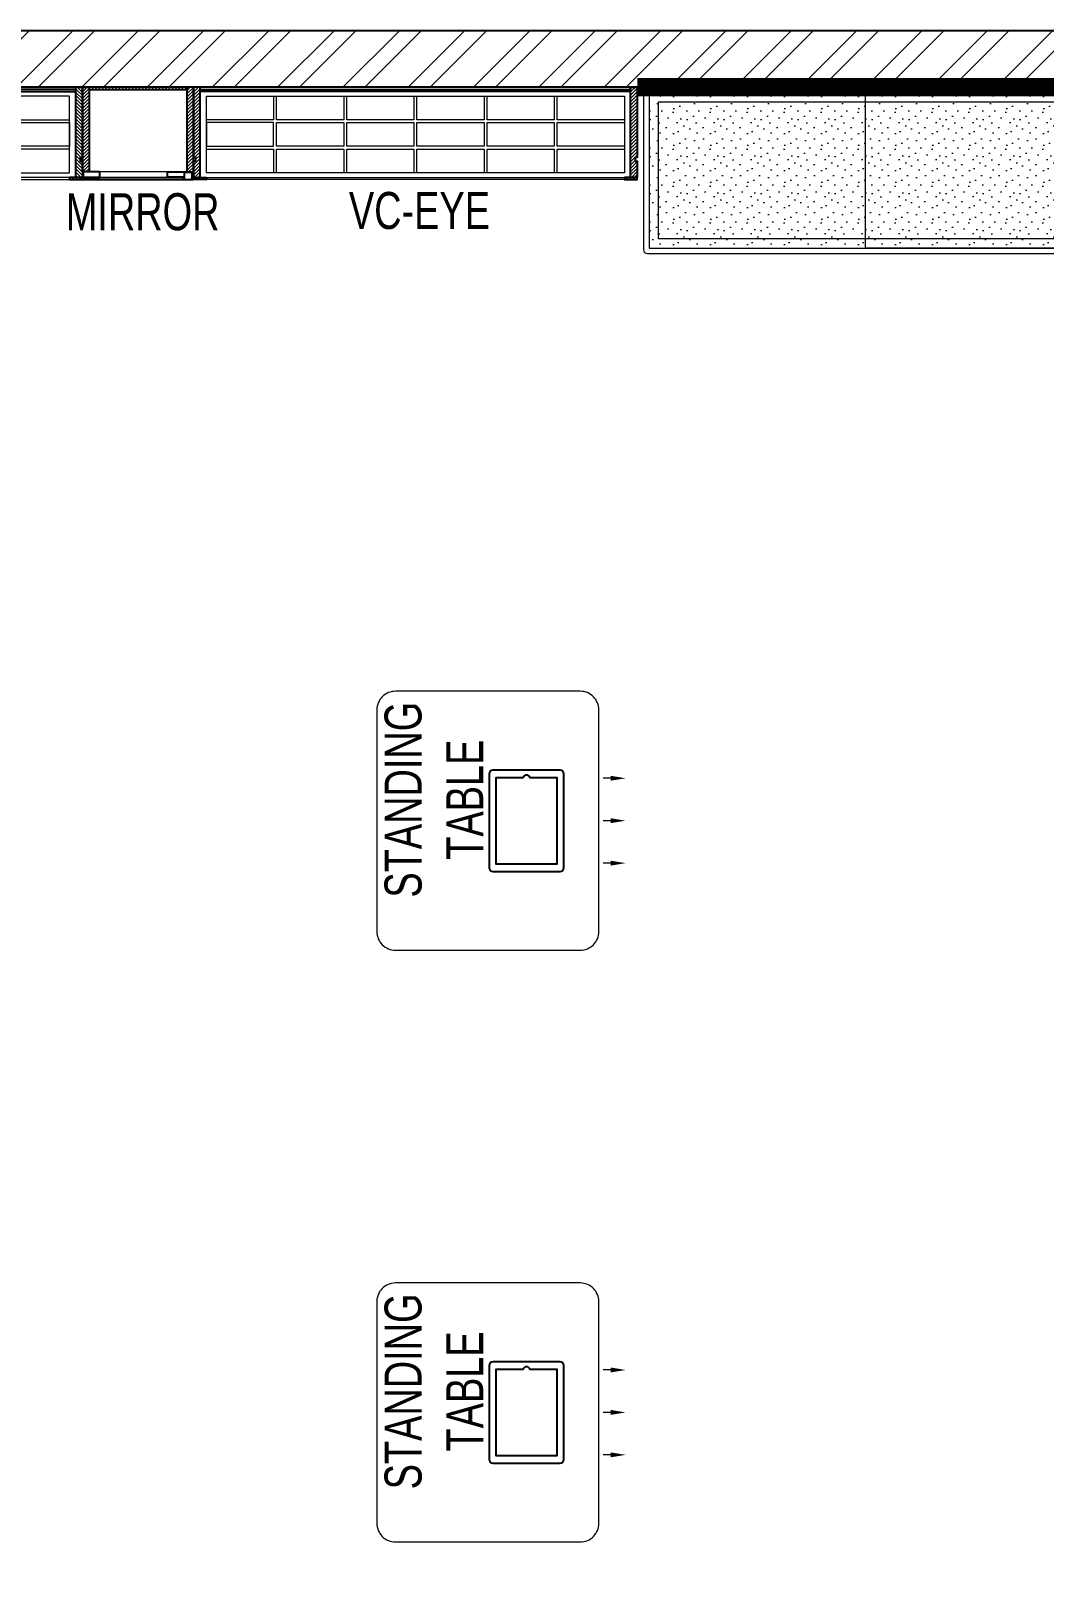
# Model space of a CAD drawing. Header units: feet. Extents: x 9529881 to 9544104, y -6331245 to -6323575.
# Drawn here: x 9537695 to 9540434, y -6327737 to -6323575 of the extents above; entities that cross this region are included whole.
import ezdxf

# ---------------------------------------------------------------- set-up
doc = ezdxf.new("R2010")
doc.units = ezdxf.units.FT
doc.header["$LTSCALE"] = 33
doc.header["$MEASUREMENT"] = 0
doc.linetypes.add('ACAD_ISO03W100', pattern=[30, 12, -18])
doc.linetypes.add('HIDDEN2', pattern=[4.7625, 3.175, -1.5875])
doc.layers.add('A-WALL', color=1, linetype='Continuous')
for name, color, linetype, lineweight in [('A-WALL HATCH', 251, 'Continuous', 0), ('LENS-HATCH', 251, 'Continuous', 5), ('LENS-TEXT', 31, 'Continuous', 5), ('LENS_DIMENSION', 193, 'Continuous', 0), ('LENS_TEXT', 31, 'Continuous', 5), ('LK-FF&E FLOOR', 1, 'Continuous', 9), ('LK-FF&E WALL', 1, 'Continuous', 9), ('LK-MIRROR', 133, 'Continuous', 13), ('LN-ELEVATION-1', 81, 'Continuous', 25), ('LN-ELEVATION-2', 103, 'Continuous', 20), ('LN-ELEVATION-3', 125, 'Continuous', 18), ('LN-ELEVATION-4', 145, 'Continuous', 13), ('LN-ELEVATION-5', 167, 'Continuous', 5), ('LN-HATCH', 251, 'Continuous', 0), ('PLANO-TXT', 252, 'Continuous', 5)]:
    doc.layers.add(name, color=color, linetype=linetype, lineweight=lineweight)
doc.styles.add('LK TXT', font='GILC____.TTF', dxfattribs={"height": 100})
pattern_1 = [(45, (7858054.0837, 3504049.203), (-4.4901280605, 4.4901280605), [])]

# ---------------------------------------------------------------- blocks, each defined once
blk = doc.blocks.new('A$Cfdc648c5')
at = {"layer": 'A-WALL HATCH'}
h = blk.add_hatch(dxfattribs=at)
h.set_pattern_fill('ANSI32', color=256, scale=333)
h.set_pattern_definition([(45, (-4274785.44, 5460047.71), (-88.2999593, 88.2999593), []), (45, (-4274726.57, 5460047.71), (-88.2999593, 88.2999593), [])])
h.paths.add_polyline_path([(-3530.3, 0), (-3530.3, 152.4), (-5511.4, 152.4), (-6730.5, 152.4), (-6730.5, 0)])
h.paths.add_polyline_path([(-6959.1, 0), (-6959.1, 152.4), (-10337, 152.4), (-10337, 0)])
h.paths.add_polyline_path([(-10565.6, 0), (-10565.6, 152.4), (-13080, 152.4), (-13080, 0)])
h.paths.add_polyline_path([(-10565.6, 5232), (-10565.6, 5384.4), (-13181.6, 5384.4), (-13181.6, 5232)])
h.paths.add_polyline_path([(-2590.6, 7517.9), (-152.4, 7517.9), (-152.4, 1904.9), (-152.4, 152.4), (-1777.9, 152.4), (-3301.8, 152.4), (-3301.8, 0), (0, 0), (0, 7670.2), (-3301.8, 7670.2), (-3301.8, 7517.9)])
h.paths.add_polyline_path([(-9371.9, 7517.9), (-4470.1, 7517.9), (-3530.3, 7517.9), (-3530.3, 7670.2), (-9371.9, 7670.2)])
at = {"layer": 'A-WALL'}
for p, q in [((0, 7670.2), (-9371.9, 7670.2)), ((-3530.3, 7517.9), (-9371.9, 7517.9))]:
    blk.add_line(p, q, dxfattribs=at)
blk = doc.blocks.new('VC HD 1200')
at = {"layer": 'LN-HATCH', "ltscale": 0.5}
h = blk.add_hatch(dxfattribs=at)
h.set_pattern_fill('ANSI31', color=256, scale=2)
h.set_pattern_definition([(45, (3760859.753, 1795248.936), (-4.490128061, 4.490128061), [])])
h.paths.add_polyline_path([(-1200, 250), (-1200, 60), (-1194, 60), (-1194, 50), (-1200, 50), (-1200, 6), (-1182, 6), (-1182, 250)])
h = blk.add_hatch(dxfattribs=at)
h.set_pattern_fill('ANSI31', color=256, scale=2)
h.set_pattern_definition(pattern_1)
h.paths.add_polyline_path([(0, 250), (0, 60), (-6, 60), (-6, 50), (0, 50), (0, 6), (-18, 6), (-18, 250)])
h = blk.add_hatch(dxfattribs=at)
h.set_pattern_fill('ANSI31', color=256, scale=2)
h.set_pattern_definition([(45, (7858047.0837, 3504049.203), (-4.4901280605, 4.4901280605), [])])
h.paths.add_polyline_path([(-1165, 6), (-1165, 0), (-1200, 0), (-1200, 6)])
h = blk.add_hatch(dxfattribs=at)
h.set_pattern_fill('ANSI31', color=256, scale=2)
h.set_pattern_definition(pattern_1)
h.paths.add_polyline_path([(-28, 6), (-28, 0), (0, 0), (0, 6)])
at = {"layer": 'LN-ELEVATION-1', "ltscale": 0.5}
for points in [[(-1200, 250), (-1200, 60), (-1194, 60), (-1194, 50), (-1200, 50), (-1200, 6), (-1182, 6), (-1182, 250)], [(0, 250), (0, 60), (-6, 60), (-6, 50), (0, 50), (0, 6), (-18, 6), (-18, 250)], [(-18, 238), (-1182, 238), (-1182, 244), (-18, 244)], [(-1165, 6), (-1165, 0), (-1200, 0), (-1200, 6)], [(-35, 6), (-35, 0), (0, 0), (0, 6)]]:
    blk.add_lwpolyline(points, close=True, dxfattribs=at)
at = {"layer": 'LN-ELEVATION-3', "ltscale": 0.5}
for p, q in [((-1182, 250), (-18, 250)), ((-1165, 6), (-35, 6)), ((-35, 0), (-1165, 0))]:
    blk.add_line(p, q, dxfattribs=at)
for points in [[(-1165, 226), (-35, 226), (-35, 18), (-1165, 18)], [(-1165, 226), (-983.3, 226), (-983.3, 162), (-1165, 162)], [(-975.3, 226), (-793.7, 226), (-793.7, 162), (-975.3, 162)], [(-785.7, 226), (-604, 226), (-604, 162), (-785.7, 162)], [(-596, 226), (-414.3, 226), (-414.3, 162), (-596, 162)], [(-406.3, 226), (-224.7, 226), (-224.7, 162), (-406.3, 162)], [(-216.7, 226), (-35, 226), (-35, 162), (-216.7, 162)], [(-1165, 90), (-983.3, 90), (-983.3, 154), (-1165, 154)], [(-975.3, 154), (-793.7, 154), (-793.7, 90), (-975.3, 90)], [(-785.7, 154), (-604, 154), (-604, 90), (-785.7, 90)], [(-596, 154), (-414.3, 154), (-414.3, 90), (-596, 90)], [(-406.3, 154), (-224.7, 154), (-224.7, 90), (-406.3, 90)], [(-216.7, 154), (-35, 154), (-35, 90), (-216.7, 90)], [(-1165, 82), (-983.3, 82), (-983.3, 18), (-1165, 18)], [(-975.3, 82), (-793.7, 82), (-793.7, 18), (-975.3, 18)], [(-785.7, 82), (-604, 82), (-604, 18), (-785.7, 18)], [(-596, 82), (-414.3, 82), (-414.3, 18), (-596, 18)], [(-406.3, 82), (-224.7, 82), (-224.7, 18), (-406.3, 18)], [(-216.7, 82), (-35, 82), (-35, 18), (-216.7, 18)]]:
    blk.add_lwpolyline(points, close=True, dxfattribs=at)
blk = doc.blocks.new('MIRROR')
at = {"layer": 'LN-HATCH', "ltscale": 0.5}
h = blk.add_hatch(dxfattribs=at)
h.set_pattern_fill('ANSI31', color=256, scale=2)
h.set_pattern_definition([(45, (4060433.7416, 1708720.787), (-4.4901280605, 4.4901280605), [])])
h.paths.add_polyline_path([(212.9, 101.3), (230.9, 101.3), (230.9, -127.7), (212.9, -127.7)])
h.paths.add_polyline_path([(230.9, 95.3), (494.9, 95.3), (494.9, 101.3), (230.9, 101.3)])
h.paths.add_polyline_path([(512.9, 101.3), (494.9, 101.3), (494.9, -127.7), (512.9, -127.7)])
at = {"layer": 'Defpoints'}
blk.add_lwpolyline([(512.9, 101.3), (212.9, 101.3), (212.9, -148.7), (512.9, -148.7)], close=True, dxfattribs=at)
at = {"layer": 'LN-ELEVATION-1'}
for points in [[(212.9, 101.3), (230.9, 101.3), (230.9, -127.7), (212.9, -127.7)], [(230.9, 95.3), (494.9, 95.3), (494.9, 101.3), (230.9, 101.3)], [(512.9, 101.3), (494.9, 101.3), (494.9, -127.7), (512.9, -127.7)], [(259.9, -141.7), (259.9, -127.7), (214.9, -127.7), (214.9, -148.7), (223.9, -148.7), (223.9, -147.2), (216.4, -147.2), (216.4, -141.7)], [(442.9, -141.7), (442.9, -127.7), (487.9, -127.7), (487.9, -148.7), (478.9, -148.7), (478.9, -147.2), (486.4, -147.2), (486.4, -141.7)], [(504.9, -148.7), (504.9, -147.2), (509.4, -147.2), (509.4, -129.2), (487.9, -129.2), (487.9, -127.7), (510.9, -127.7), (510.9, -148.7)]]:
    blk.add_lwpolyline(points, close=True, dxfattribs=at)
at = {"layer": 'LN-ELEVATION-2', "color": 4, "lineweight": 0}
blk.add_lwpolyline([(216.4, -141.7), (486.4, -141.7), (486.4, -147.2), (216.4, -147.2)], close=True, dxfattribs=at)
at = {"layer": 'LN-ELEVATION-2'}
blk.add_lwpolyline([(259.9, -141.7), (442.9, -141.7), (442.9, -127.7), (259.9, -127.7)], close=True, dxfattribs=at)
at = {"layer": 'LN-ELEVATION-4', "ltscale": 0.5}
blk.add_line((478.9, -148.7), (223.9, -148.7), dxfattribs=at)
blk = doc.blocks.new('Standing Table 700X600')
at = {"layer": 'LN-ELEVATION-1', "linetype": 'ByBlock', "lineweight": -2}
for p, q in [((-114.7, -32.3), (-114.7, -12)), ((0, -32.3), (0, -12)), ((114.7, -32.3), (114.7, -12))]:
    blk.add_line(p, q, dxfattribs=at)
at = {"layer": 'LN-ELEVATION-1'}
for points in [[(-127.2, 94.5), (126.8, 94.5, 0.414214), (136.8, 104.5), (136.8, 286.5, 0.414214), (126.8, 296.5), (-127.2, 296.5, 0.414214), (-137.2, 286.5), (-137.2, 104.5, 0.414214)], [(117.2, 186), (117.2, 113.5), (-117.8, 113.5), (-117.8, 277.5), (117.2, 277.5), (117.2, 205, 0.327538), (118.6, 203.1, -0.733799), (118.6, 187.9, 0.327538)]]:
    blk.add_lwpolyline(points, format="xyb", close=True, dxfattribs=at)
at = {"layer": 'LN-ELEVATION-1', "linetype": 'ByBlock', "lineweight": -2}
for points in [[(-108.1, -32.3), (-121.4, -32.3), (-114.7, -72.3)], [(6.7, -32.3), (-6.7, -32.3), (0, -72.3)], [(121.4, -32.3), (108.1, -32.3), (114.7, -72.3)]]:
    blk.add_solid(points, dxfattribs=at)
at = {"layer": 'LN-ELEVATION-2'}
blk.add_lwpolyline([(-300, 0), (300, 0, 0.414214), (350, 50), (350, 550, 0.414214), (300, 600), (-300, 600, 0.414214), (-350, 550), (-350, 50, 0.414214)], format="xyb", close=True, dxfattribs=at)
at = {"layer": 'LENS-TEXT', "color": 7, "linetype": 'Continuous', "ltscale": 3, "insert": (56.8, 445.9), "char_height": 100, "width": 783.964, "attachment_point": 5, "style": 'LK TXT'}
blk.add_mtext('STANDING TABLE', dxfattribs=at)
blk = doc.blocks.new('2 seater bench')
at = {"layer": 'LENS-HATCH', "lineweight": 0}
h = blk.add_hatch(dxfattribs=at)
h.set_pattern_fill('STIP1', color=177, scale=100, angle=270, pattern_type=2)
h.set_pattern_definition([(270, (6617251.08, -170421.61), (100, -2e-13), [0, -100]), (270, (6617235.08, -170433.61), (100, -2e-13), [0, -100]), (270, (6617211.08, -170428.61), (100, -2e-13), [0, -100]), (270, (6617188.08, -170463.61), (100, -2e-13), [0, -100]), (270, (6617224.08, -170460.61), (100, -2e-13), [0, -100]), (270, (6617248.08, -170487.61), (100, -2e-13), [0, -100]), (270, (6617255.08, -170452.61), (100, -2e-13), [0, -100]), (270, (6617214.08, -170494.61), (100, -2e-13), [0, -100]), (270, (6617182.08, -170489.61), (100, -2e-13), [0, -100]), (270, (6617167.08, -170415.61), (100, -2e-13), [0, -100]), (270, (6617187.08, -170433.61), (100, -2e-13), [0, -100]), (270, (6617168.08, -170447.61), (100, -2e-13), [0, -100]), (270, (6617232.08, -170508.61), (100, -2e-13), [0, -100]), (270, (6617207.08, -170476.61), (100, -2e-13), [0, -100]), (270, (6617240.08, -170468.61), (100, -2e-13), [0, -100]), (270, (6617231.08, -170485.61), (100, -2e-13), [0, -100]), (270, (6617204.08, -170449.61), (100, -2e-13), [0, -100]), (270, (6617258.08, -170477.61), (100, -2e-13), [0, -100]), (270, (6617199.08, -170508.61), (100, -2e-13), [0, -100]), (270, (6617169.08, -170505.61), (100, -2e-13), [0, -100])])
h.paths.add_polyline_path([(585, 210), (0, 210), (0, -210), (585, -210)])
h.paths.add_polyline_path([(0, 245), (0, -210)])
h.paths.add_polyline_path([(-585, 210), (0, 210), (0, -210), (-585, -210)])
at = {"layer": 'LN-ELEVATION-2', "ltscale": 0.5}
for points in [[(-585, 210), (0, 210), (0, -210), (-585, -210)], [(585, 210), (0, 210), (0, -210), (585, -210)]]:
    blk.add_lwpolyline(points, close=True, dxfattribs=at)
at = {"layer": 'LN-ELEVATION-5', "ltscale": 0.5}
blk.add_lwpolyline([(590, 225), (-590, 225, 0.414214), (-600, 215), (-600, -215, 0.414214), (-590, -225), (590, -225, 0.414214), (600, -215), (600, 215, 0.414214)], format="xyb", close=True, dxfattribs=at)
blk.add_lwpolyline([(585, 210), (-585, 210), (-585, -210), (585, -210)], close=True, dxfattribs=at)
at = {"layer": 'LN-ELEVATION-5', "linetype": 'HIDDEN2', "ltscale": 11}
blk.add_lwpolyline([(-560, 185), (560, 185), (560, -185), (-560, -185)], close=True, dxfattribs=at)

msp = doc.modelspace()

# ---------------------------------------------------------------- linework, layer by layer
at = {"layer": 'LK-MIRROR', "linetype": 'ACAD_ISO03W100', "ltscale": 0.05, "const_width": 50}
msp.add_lwpolyline([(9539334.2, -6323727), (9540573.4, -6323727)], dxfattribs=at)

# ---------------------------------------------------------------- block references
at = {"layer": 'LENS_DIMENSION'}
msp.add_blockref('A$Cfdc648c5', (9544103.7, -6331244.8), dxfattribs=at)
at = {"layer": 'LK-FF&E FLOOR'}
for name, p, rotation in [('2 seater bench', (9539951.1, -6323952), 180), ('Standing Table 700X600', (9539230.2, -6325710.5), 90), ('Standing Table 700X600', (9539230.2, -6327310.5), 90)]:
    msp.add_blockref(name, p, dxfattribs=dict(at, rotation=rotation))
at = {"layer": 'LK-FF&E WALL', "xscale": -1}
msp.add_blockref('VC HD 1200', (9536634.2, -6323977), dxfattribs=at)
at = {"layer": 'LK-FF&E WALL'}
for name, p in [('MIRROR', (9537621.3, -6323828.3)), ('VC HD 1200', (9539334.2, -6323977))]:
    msp.add_blockref(name, p, dxfattribs=at)

# ---------------------------------------------------------------- texts
at = {"layer": 'LENS_TEXT', "linetype": 'Continuous', "ltscale": 3, "insert": (9537996.8, -6324064.5, -23744), "char_height": 100, "width": 324.474, "attachment_point": 5, "style": 'LK TXT'}
msp.add_mtext('{\\C7;MIRROR}', dxfattribs=at)
at = {"layer": 'PLANO-TXT', "linetype": 'Continuous', "ltscale": 3, "insert": (9538745.3, -6324061.2, -23744), "char_height": 100, "width": 149.547, "attachment_point": 5, "style": 'LK TXT'}
msp.add_mtext('VC-EYE', dxfattribs=at)

doc.saveas('drawing.dxf')
